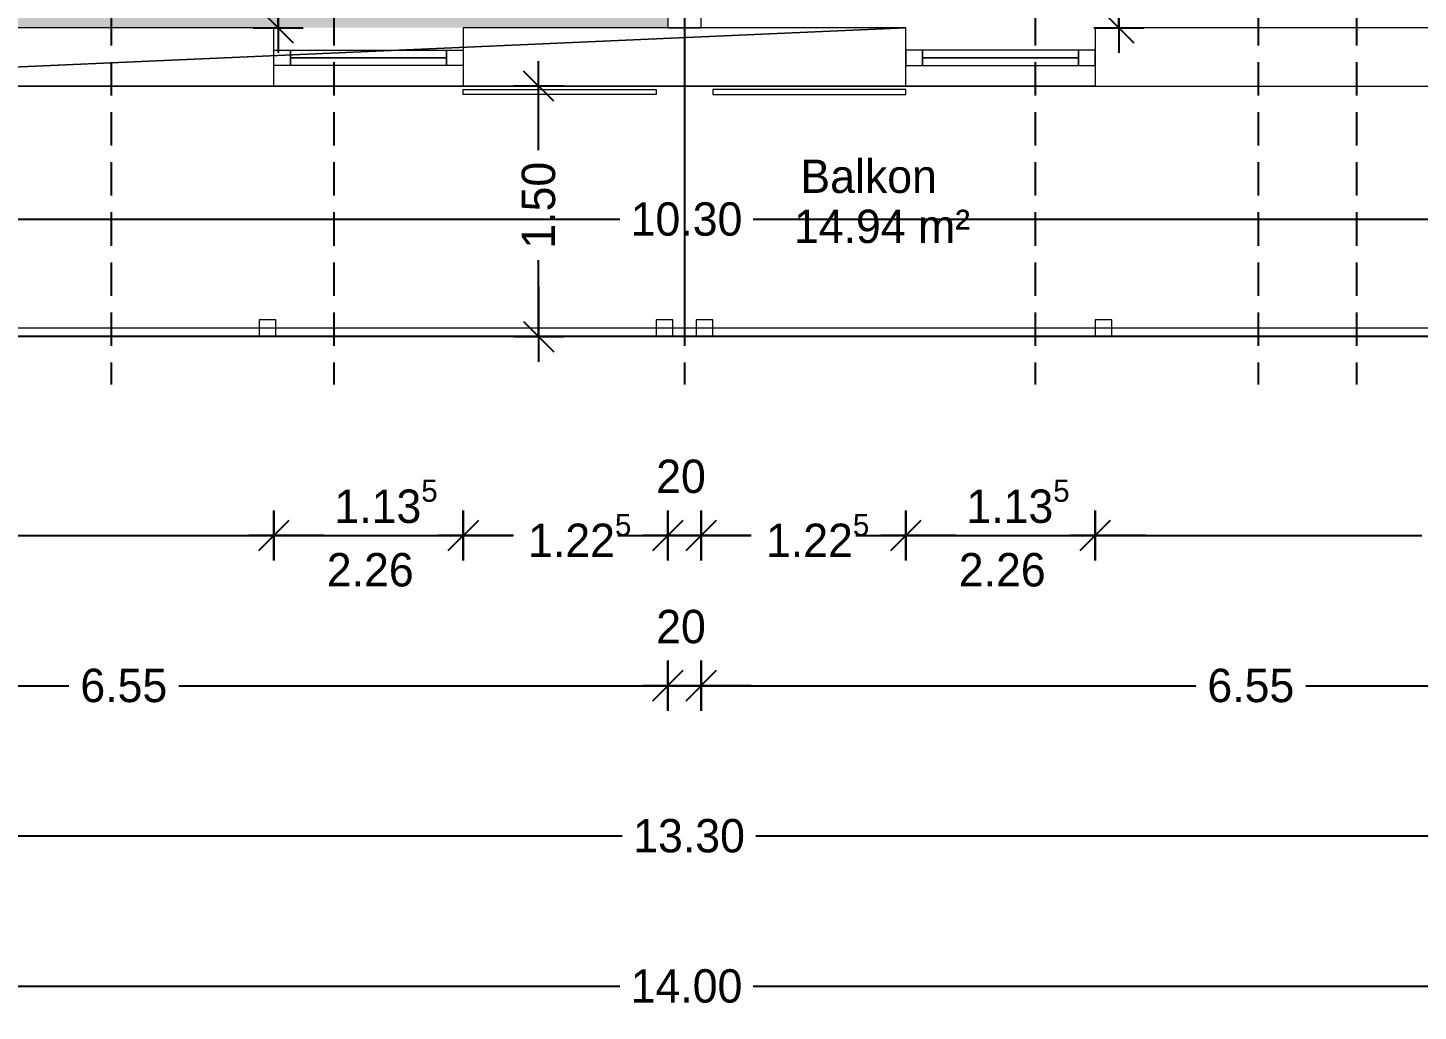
# Model space of a CAD drawing. Header units: metres. Extents: x 153 to 178.7, y 22.9 to 52.7.
# Drawn here: x 161.86 to 170.19, y 22.94 to 28.83 of the extents above; entities that cross this region are included whole.
import ezdxf

# ---------------------------------------------------------------- set-up
doc = ezdxf.new("R2010")
doc.units = ezdxf.units.M
doc.header["$XCLIPFRAME"] = 2
doc.header["$PDMODE"] = 65
for name, pattern in [('AUSGEZOGEN', [0]), ('PUNKT2_S9', [0.1, 0, -0.1]), ('VERDECKT2_S2', [0.27, 0.2, -0.07])]:
    doc.linetypes.add(name, pattern=pattern)
for name, color, linetype, lineweight in [('Allgemein01', 7, 'AUSGEZOGEN', 13), ('Allgemein03', 7, 'AUSGEZOGEN', 25), ('Fenster', 7, 'AUSGEZOGEN', 13), ('Fensterbank', 7, 'AUSGEZOGEN', 13), ('Raum', 250, 'AUSGEZOGEN', 13), ('Standard', 7, 'AUSGEZOGEN', 25), ('Stütze Holz', 7, 'AUSGEZOGEN', 13), ('Verschattung', 7, 'AUSGEZOGEN', 13), ('Wand Holz nicht tragend', 7, 'AUSGEZOGEN', 13), ('Wand Holz tragend', 7, 'AUSGEZOGEN', 13)]:
    doc.layers.add(name, color=color, linetype=linetype, lineweight=lineweight)
doc.styles.add('Posterama Text Light', font='')
doc.styles.get('Posterama Text Light').set_extended_font_data('Posterama Text Light')
doc.dimstyles.new('DIMSTYLE_16', dxfattribs={"dimtxt": 0.2, "dimasz": 0.3, "dimexe": 0, "dimexo": 1e-06, "dimgap": 0.1, "dimtad": 0, "dimdec": 3, "dimrnd": 0.005, "dimzin": 4, "dimdsep": 46, "dimtxsty": 'Posterama Text Light', "dimblk1": 'ALL_ML_STRICH', "dimblk2": 'ALL_ML_STRICH', "dimsah": 1, "dimcen": 0, "dimse1": 1, "dimse2": 1, "dimclrd": 7, "dimclre": 7, "dimclrt": 7, "dimadec": 0, "dimazin": 0, "dimtfac": 1, "dimtdec": 0, "dimtix": 1, "dimtmove": 2, "dimatfit": 3, "dimfxl": 0, "dimtzin": 0, "dimlwd": 0, "dimlwe": 25, "dimarcsym": 0})
doc.dimstyles.new('DIMSTYLE_18', dxfattribs={"dimtxt": 0.2, "dimasz": 0.3, "dimexe": 0, "dimexo": 1e-06, "dimgap": 0.1, "dimtad": 0, "dimrnd": 0.005, "dimzin": 4, "dimdsep": 46, "dimtxsty": 'Posterama Text Light', "dimblk1": 'ALL_ML_STRICH', "dimblk2": 'ALL_ML_STRICH', "dimsah": 1, "dimcen": 0, "dimse1": 1, "dimse2": 1, "dimclrd": 7, "dimclre": 7, "dimclrt": 7, "dimadec": 0, "dimazin": 0, "dimtfac": 1, "dimtdec": 0, "dimtix": 1, "dimtmove": 2, "dimatfit": 3, "dimfxl": 0, "dimtzin": 0, "dimlwd": 0, "dimlwe": 25, "dimarcsym": 0})
doc.dimstyles.new('DIMSTYLE_19', dxfattribs={"dimtxt": 0.2, "dimasz": 0.3, "dimexe": 0, "dimexo": 1e-06, "dimgap": 0.1, "dimtad": 0, "dimdec": 3, "dimrnd": 0.005, "dimzin": 4, "dimdsep": 46, "dimtxsty": 'Posterama Text Light', "dimblk1": 'ALL_ML_STRICH', "dimblk2": 'ALL_ML_STRICH', "dimsah": 1, "dimcen": 0, "dimse1": 1, "dimse2": 1, "dimclrd": 7, "dimclre": 7, "dimclrt": 7, "dimadec": 0, "dimazin": 0, "dimtfac": 1, "dimtdec": 0, "dimtix": 1, "dimtmove": 2, "dimatfit": 3, "dimfxl": 0, "dimtzin": 0, "dimlwd": 0, "dimlwe": 25, "dimarcsym": 0})
doc.dimstyles.new('DIMSTYLE_2', dxfattribs={"dimtxt": 0.2, "dimasz": 0.3, "dimexe": 0, "dimexo": 1e-06, "dimgap": 0.1, "dimtad": 0, "dimrnd": 0.005, "dimzin": 0, "dimdsep": 46, "dimtxsty": 'Posterama Text Light', "dimblk1": 'ALL_ML_STRICH', "dimblk2": 'ALL_ML_STRICH', "dimsah": 1, "dimcen": 0, "dimse1": 1, "dimse2": 1, "dimclrd": 7, "dimclre": 7, "dimclrt": 7, "dimadec": 0, "dimazin": 0, "dimtfac": 1, "dimtdec": 0, "dimtix": 1, "dimtmove": 2, "dimatfit": 3, "dimfxl": 0, "dimtzin": 0, "dimlwd": 0, "dimlwe": 25, "dimarcsym": 0})
doc.dimstyles.new('DIMSTYLE_3', dxfattribs={"dimtxt": 0.2, "dimasz": 0.3, "dimexe": 0, "dimexo": 1e-06, "dimgap": 0.1, "dimtad": 0, "dimrnd": 0.005, "dimzin": 0, "dimdsep": 46, "dimtxsty": 'Posterama Text Light', "dimblk1": 'ALL_ML_STRICH', "dimblk2": 'ALL_ML_STRICH', "dimsah": 1, "dimcen": 0, "dimse1": 1, "dimse2": 1, "dimclrd": 7, "dimclre": 7, "dimclrt": 7, "dimadec": 0, "dimazin": 0, "dimtfac": 1, "dimtdec": 0, "dimtix": 1, "dimtmove": 2, "dimatfit": 3, "dimfxl": 0, "dimtzin": 0, "dimlwd": 0, "dimlwe": 25, "dimarcsym": 0})
doc.dimstyles.new('DIMSTYLE_6', dxfattribs={"dimtxt": 0.2, "dimasz": 0.3, "dimexe": 0, "dimexo": 1e-06, "dimgap": 0.1, "dimtad": 2, "dimdec": 1, "dimlfac": 100, "dimrnd": 0.5, "dimzin": 0, "dimdsep": 46, "dimtxsty": 'Posterama Text Light', "dimblk1": 'ALL_ML_STRICH', "dimblk2": 'ALL_ML_STRICH', "dimsah": 1, "dimcen": 0, "dimse1": 1, "dimse2": 1, "dimclrd": 7, "dimclre": 7, "dimclrt": 7, "dimadec": 0, "dimazin": 0, "dimtfac": 1, "dimtdec": 0, "dimtix": 1, "dimtmove": 2, "dimatfit": 3, "dimfxl": 0, "dimtvp": 1.2, "dimtzin": 0, "dimlwd": 0, "dimlwe": 25, "dimarcsym": 0})
doc.dimstyles.new('DIMSTYLE_7', dxfattribs={"dimtxt": 0.2, "dimasz": 0.3, "dimexe": 0, "dimexo": 1e-06, "dimgap": 0.1, "dimtad": 0, "dimdec": 3, "dimrnd": 0.005, "dimzin": 0, "dimdsep": 46, "dimtxsty": 'Posterama Text Light', "dimblk1": 'ALL_ML_STRICH', "dimblk2": 'ALL_ML_STRICH', "dimsah": 1, "dimcen": 0, "dimse1": 1, "dimse2": 1, "dimclrd": 7, "dimclre": 7, "dimclrt": 7, "dimadec": 0, "dimazin": 0, "dimtfac": 1, "dimtdec": 0, "dimtix": 1, "dimtmove": 2, "dimatfit": 3, "dimfxl": 0, "dimtzin": 0, "dimlwd": 0, "dimlwe": 25, "dimarcsym": 0})
doc.dimstyles.new('DIMSTYLE_8', dxfattribs={"dimtxt": 0.2, "dimasz": 0.3, "dimexe": 0, "dimexo": 1e-06, "dimgap": 0.1, "dimtad": 2, "dimdec": 3, "dimrnd": 0.005, "dimzin": 0, "dimdsep": 46, "dimtxsty": 'Posterama Text Light', "dimblk1": 'ALL_ML_STRICH', "dimblk2": 'ALL_ML_STRICH', "dimsah": 1, "dimcen": 0, "dimse1": 1, "dimse2": 1, "dimclrd": 7, "dimclre": 7, "dimclrt": 7, "dimadec": 0, "dimazin": 0, "dimtfac": 1, "dimtdec": 0, "dimtix": 1, "dimtmove": 2, "dimatfit": 3, "dimfxl": 0, "dimtzin": 0, "dimlwd": 0, "dimlwe": 25, "dimarcsym": 0})
doc.dimstyles.new('DIMSTYLE_9', dxfattribs={"dimtxt": 0.2, "dimasz": 0.3, "dimexe": 0, "dimexo": 1e-06, "dimgap": 0.1, "dimtad": 2, "dimdec": 3, "dimrnd": 0.005, "dimzin": 0, "dimdsep": 46, "dimtxsty": 'Posterama Text Light', "dimblk1": 'ALL_ML_STRICH', "dimblk2": 'ALL_ML_STRICH', "dimsah": 1, "dimcen": 0, "dimse1": 1, "dimse2": 1, "dimclrd": 7, "dimclre": 7, "dimclrt": 7, "dimadec": 0, "dimazin": 0, "dimtfac": 1, "dimtdec": 0, "dimtix": 1, "dimtmove": 2, "dimatfit": 3, "dimfxl": 0, "dimtzin": 0, "dimlwd": 0, "dimlwe": 25, "dimarcsym": 0})
picture_1 = doc.add_image_def('image1.jpg', size_in_pixel=(256, 256))
picture_2 = doc.add_image_def('image2.jpg', size_in_pixel=(256, 256))

# ---------------------------------------------------------------- blocks, each defined once
blk = doc.blocks.new('ALL_ML_STRICH')
at = {"color": 0, "linetype": 'ByBlock', "lineweight": -2}
for p, q in [((-0.3, -0.3), (0.3, 0.3)), ((0, -0.5), (0, 0.5)), ((-1, 0), (0.5, 0))]:
    blk.add_line(p, q, dxfattribs=at)
blk = doc.blocks.new('*D24')
at = {"layer": 'DEFPOINTS', "color": 7, "linetype": 'AUSGEZOGEN', "lineweight": 25, "transparency": 33554687}
for p in [(158.7978, 28.4819), (172.7978, 28.4819), (158.7978, 23.0911)]:
    blk.add_point(p, dxfattribs=at)
at = {"layer": 'Standard', "color": 7, "linetype": 'AUSGEZOGEN', "lineweight": -2, "transparency": 33554687}
for p, q in [((158.7978, 23.0911), (165.4096, 23.0911)), ((166.2096, 23.0911), (172.7978, 23.0911))]:
    blk.add_line(p, q, dxfattribs=at)
at = {"layer": 'Standard', "color": 7, "linetype": 'AUSGEZOGEN', "lineweight": 25, "transparency": 33554687, "xscale": 0.3, "yscale": 0.3, "zscale": 0.3, "rotation": 180}
blk.add_blockref('ALL_ML_STRICH', (158.7978, 23.0911), dxfattribs=at)
at = {"layer": 'Standard', "color": 7, "linetype": 'AUSGEZOGEN', "lineweight": 25, "transparency": 33554687, "xscale": 0.3, "yscale": 0.3, "zscale": 0.3}
blk.add_blockref('ALL_ML_STRICH', (172.7978, 23.0911), dxfattribs=at)
at = {"layer": 'Standard', "color": 7, "linetype": 'AUSGEZOGEN', "lineweight": 25, "transparency": 33554687, "insert": (165.8096, 23.0911), "char_height": 0.2, "width": 1, "attachment_point": 5, "style": 'Posterama Text Light'}
blk.add_mtext('\\A1;{\\A1;{14.00\\H0.132000;\\S^ ;}}', dxfattribs=at)
blk = doc.blocks.new('*D34')
at = {"layer": 'DEFPOINTS', "color": 7, "linetype": 'AUSGEZOGEN', "lineweight": 25, "transparency": 33554687}
for p in [(159.1478, 28.8319), (165.6978, 28.8319), (159.1478, 24.8911)]:
    blk.add_point(p, dxfattribs=at)
at = {"layer": 'Standard', "color": 7, "linetype": 'AUSGEZOGEN', "lineweight": -2, "transparency": 33554687}
for p, q in [((159.1478, 24.8911), (162.1094, 24.8911)), ((162.7694, 24.8911), (165.6978, 24.8911))]:
    blk.add_line(p, q, dxfattribs=at)
at = {"layer": 'Standard', "color": 7, "linetype": 'AUSGEZOGEN', "lineweight": 25, "transparency": 33554687, "xscale": 0.3, "yscale": 0.3, "zscale": 0.3, "rotation": 180}
blk.add_blockref('ALL_ML_STRICH', (159.1478, 24.8911), dxfattribs=at)
at = {"layer": 'Standard', "color": 7, "linetype": 'AUSGEZOGEN', "lineweight": 25, "transparency": 33554687, "xscale": 0.3, "yscale": 0.3, "zscale": 0.3}
blk.add_blockref('ALL_ML_STRICH', (165.6978, 24.8911), dxfattribs=at)
at = {"layer": 'Standard', "color": 7, "linetype": 'AUSGEZOGEN', "lineweight": 25, "transparency": 33554687, "insert": (162.4394, 24.8911), "char_height": 0.2, "width": 0.8, "attachment_point": 5, "style": 'Posterama Text Light'}
blk.add_mtext('\\A1;{\\A1;{6.55\\H0.132000;\\S^ ;}}', dxfattribs=at)
blk = doc.blocks.new('*D35')
at = {"layer": 'DEFPOINTS', "color": 7, "linetype": 'AUSGEZOGEN', "lineweight": 25, "transparency": 33554687}
for p in [(165.6978, 28.8319), (165.8978, 28.8319), (165.6978, 24.8911)]:
    blk.add_point(p, dxfattribs=at)
at = {"layer": 'Standard', "color": 7, "linetype": 'AUSGEZOGEN', "lineweight": -2, "transparency": 33554687}
blk.add_line((165.6978, 24.8911), (165.8978, 24.8911), dxfattribs=at)
at = {"layer": 'Standard', "color": 7, "linetype": 'AUSGEZOGEN', "lineweight": 25, "transparency": 33554687, "xscale": 0.3, "yscale": 0.3, "zscale": 0.3, "rotation": 180}
blk.add_blockref('ALL_ML_STRICH', (165.6978, 24.8911), dxfattribs=at)
at = {"layer": 'Standard', "color": 7, "linetype": 'AUSGEZOGEN', "lineweight": 25, "transparency": 33554687, "xscale": 0.3, "yscale": 0.3, "zscale": 0.3}
blk.add_blockref('ALL_ML_STRICH', (165.8978, 24.8911), dxfattribs=at)
at = {"layer": 'Standard', "color": 7, "linetype": 'AUSGEZOGEN', "lineweight": 25, "transparency": 33554687, "insert": (165.7766, 25.2439), "char_height": 0.2, "width": 0.8, "attachment_point": 5, "style": 'Posterama Text Light'}
blk.add_mtext('\\A1;{\\A1;{20\\H0.132000;\\S^ ;}}', dxfattribs=at)
blk = doc.blocks.new('*D36')
at = {"layer": 'DEFPOINTS', "color": 7, "linetype": 'AUSGEZOGEN', "lineweight": 25, "transparency": 33554687}
for p in [(165.8978, 28.8319), (172.4478, 28.8319), (165.8978, 24.8911)]:
    blk.add_point(p, dxfattribs=at)
at = {"layer": 'Standard', "color": 7, "linetype": 'AUSGEZOGEN', "lineweight": -2, "transparency": 33554687}
for p, q in [((165.8978, 24.8911), (168.8594, 24.8911)), ((169.5194, 24.8911), (172.4478, 24.8911))]:
    blk.add_line(p, q, dxfattribs=at)
at = {"layer": 'Standard', "color": 7, "linetype": 'AUSGEZOGEN', "lineweight": 25, "transparency": 33554687, "xscale": 0.3, "yscale": 0.3, "zscale": 0.3, "rotation": 180}
blk.add_blockref('ALL_ML_STRICH', (165.8978, 24.8911), dxfattribs=at)
at = {"layer": 'Standard', "color": 7, "linetype": 'AUSGEZOGEN', "lineweight": 25, "transparency": 33554687, "xscale": 0.3, "yscale": 0.3, "zscale": 0.3}
blk.add_blockref('ALL_ML_STRICH', (172.4478, 24.8911), dxfattribs=at)
at = {"layer": 'Standard', "color": 7, "linetype": 'AUSGEZOGEN', "lineweight": 25, "transparency": 33554687, "insert": (169.1894, 24.8911), "char_height": 0.2, "width": 0.8, "attachment_point": 5, "style": 'Posterama Text Light'}
blk.add_mtext('\\A1;{\\A1;{6.55\\H0.132000;\\S^ ;}}', dxfattribs=at)
blk = doc.blocks.new('*D51')
at = {"layer": 'DEFPOINTS', "color": 7, "linetype": 'AUSGEZOGEN', "lineweight": 25, "transparency": 33554687}
for p in [(159.1478, 28.8319), (172.4478, 28.8319), (159.1478, 23.9911)]:
    blk.add_point(p, dxfattribs=at)
at = {"layer": 'Standard', "color": 7, "linetype": 'AUSGEZOGEN', "lineweight": -2, "transparency": 33554687}
for p, q in [((159.1478, 23.9911), (165.4248, 23.9911)), ((166.2248, 23.9911), (172.4478, 23.9911))]:
    blk.add_line(p, q, dxfattribs=at)
at = {"layer": 'Standard', "color": 7, "linetype": 'AUSGEZOGEN', "lineweight": 25, "transparency": 33554687, "xscale": 0.3, "yscale": 0.3, "zscale": 0.3, "rotation": 180}
blk.add_blockref('ALL_ML_STRICH', (159.1478, 23.9911), dxfattribs=at)
at = {"layer": 'Standard', "color": 7, "linetype": 'AUSGEZOGEN', "lineweight": 25, "transparency": 33554687, "xscale": 0.3, "yscale": 0.3, "zscale": 0.3}
blk.add_blockref('ALL_ML_STRICH', (172.4478, 23.9911), dxfattribs=at)
at = {"layer": 'Standard', "color": 7, "linetype": 'AUSGEZOGEN', "lineweight": 25, "transparency": 33554687, "insert": (165.8248, 23.9911), "char_height": 0.2, "width": 1, "attachment_point": 5, "style": 'Posterama Text Light'}
blk.add_mtext('\\A1;{\\A1;{13.30\\H0.132000;\\S^ ;}}', dxfattribs=at)
blk = doc.blocks.new('*D53')
at = {"layer": 'DEFPOINTS', "color": 7, "linetype": 'AUSGEZOGEN', "lineweight": 25, "transparency": 33554687}
for p in [(158.7978, 28.4819), (163.3378, 28.4819), (158.7978, 25.7911)]:
    blk.add_point(p, dxfattribs=at)
at = {"layer": 'Standard', "color": 7, "linetype": 'AUSGEZOGEN', "lineweight": -2, "transparency": 33554687}
for p, q in [((158.7978, 25.7911), (160.753, 25.7911)), ((161.413, 25.7911), (163.3378, 25.7911))]:
    blk.add_line(p, q, dxfattribs=at)
at = {"layer": 'Standard', "color": 7, "linetype": 'AUSGEZOGEN', "lineweight": 25, "transparency": 33554687, "xscale": 0.3, "yscale": 0.3, "zscale": 0.3, "rotation": 180}
blk.add_blockref('ALL_ML_STRICH', (158.7978, 25.7911), dxfattribs=at)
at = {"layer": 'Standard', "color": 7, "linetype": 'AUSGEZOGEN', "lineweight": 25, "transparency": 33554687, "xscale": 0.3, "yscale": 0.3, "zscale": 0.3}
blk.add_blockref('ALL_ML_STRICH', (163.3378, 25.7911), dxfattribs=at)
at = {"layer": 'Standard', "color": 7, "linetype": 'AUSGEZOGEN', "lineweight": 25, "transparency": 33554687, "insert": (161.083, 25.7911), "char_height": 0.2, "width": 0.8, "attachment_point": 5, "style": 'Posterama Text Light'}
blk.add_mtext('\\A1;{\\A1;{4.54\\H0.132000;\\S^ ;}}', dxfattribs=at)
blk = doc.blocks.new('*D54')
at = {"layer": 'DEFPOINTS', "color": 7, "linetype": 'AUSGEZOGEN', "lineweight": 25, "transparency": 33554687}
for p in [(163.3378, 28.4819), (164.4728, 28.4819), (163.3378, 25.7911)]:
    blk.add_point(p, dxfattribs=at)
at = {"layer": 'Standard', "color": 7, "linetype": 'AUSGEZOGEN', "lineweight": -2, "transparency": 33554687}
blk.add_line((163.3378, 25.7911), (164.4728, 25.7911), dxfattribs=at)
at = {"layer": 'Standard', "color": 7, "linetype": 'AUSGEZOGEN', "lineweight": 25, "transparency": 33554687, "xscale": 0.3, "yscale": 0.3, "zscale": 0.3, "rotation": 180}
blk.add_blockref('ALL_ML_STRICH', (163.3378, 25.7911), dxfattribs=at)
at = {"layer": 'Standard', "color": 7, "linetype": 'AUSGEZOGEN', "lineweight": 25, "transparency": 33554687, "xscale": 0.3, "yscale": 0.3, "zscale": 0.3}
blk.add_blockref('ALL_ML_STRICH', (164.4728, 25.7911), dxfattribs=at)
at = {"layer": 'Standard', "color": 7, "linetype": 'AUSGEZOGEN', "lineweight": 25, "transparency": 33554687, "insert": (164.0099, 25.9939), "char_height": 0.2, "width": 1, "attachment_point": 5, "style": 'Posterama Text Light'}
blk.add_mtext('\\A1;{\\A1;{1.13\\H0.132000;\\S5^ ;}}', dxfattribs=at)
at = {"layer": 'Standard', "color": 7, "linetype": 'AUSGEZOGEN', "lineweight": 25, "transparency": 33554687, "insert": (163.6551, 25.6855), "char_height": 0.2, "width": 0.01, "attachment_point": 1, "line_spacing_factor": 0.60241, "style": 'Posterama Text Light'}
blk.add_mtext('\\A1;{2.26\\H0.132000;\\S^ ;}', dxfattribs=at)
blk = doc.blocks.new('*D55')
at = {"layer": 'DEFPOINTS', "color": 7, "linetype": 'AUSGEZOGEN', "lineweight": 25, "transparency": 33554687}
for p in [(165.6978, 28.8319), (164.4728, 28.4819), (164.4728, 25.7911)]:
    blk.add_point(p, dxfattribs=at)
at = {"layer": 'Standard', "color": 7, "linetype": 'AUSGEZOGEN', "lineweight": -2, "transparency": 33554687}
for p, q in [((164.4728, 25.7911), (164.7699, 25.7911)), ((165.5699, 25.7911), (165.6978, 25.7911))]:
    blk.add_line(p, q, dxfattribs=at)
at = {"layer": 'Standard', "color": 7, "linetype": 'AUSGEZOGEN', "lineweight": 25, "transparency": 33554687, "xscale": 0.3, "yscale": 0.3, "zscale": 0.3, "rotation": 180}
blk.add_blockref('ALL_ML_STRICH', (164.4728, 25.7911), dxfattribs=at)
at = {"layer": 'Standard', "color": 7, "linetype": 'AUSGEZOGEN', "lineweight": 25, "transparency": 33554687, "xscale": 0.3, "yscale": 0.3, "zscale": 0.3}
blk.add_blockref('ALL_ML_STRICH', (165.6978, 25.7911), dxfattribs=at)
at = {"layer": 'Standard', "color": 7, "linetype": 'AUSGEZOGEN', "lineweight": 25, "transparency": 33554687, "insert": (165.1699, 25.7911), "char_height": 0.2, "width": 1, "attachment_point": 5, "style": 'Posterama Text Light'}
blk.add_mtext('\\A1;{\\A1;{1.22\\H0.132000;\\S5^ ;}}', dxfattribs=at)
blk = doc.blocks.new('*D56')
at = {"layer": 'DEFPOINTS', "color": 7, "linetype": 'AUSGEZOGEN', "lineweight": 25, "transparency": 33554687}
for p in [(165.6978, 28.8319), (165.8978, 28.8319), (165.6978, 25.7911)]:
    blk.add_point(p, dxfattribs=at)
at = {"layer": 'Standard', "color": 7, "linetype": 'AUSGEZOGEN', "lineweight": -2, "transparency": 33554687}
blk.add_line((165.6978, 25.7911), (165.8978, 25.7911), dxfattribs=at)
at = {"layer": 'Standard', "color": 7, "linetype": 'AUSGEZOGEN', "lineweight": 25, "transparency": 33554687, "xscale": 0.3, "yscale": 0.3, "zscale": 0.3, "rotation": 180}
blk.add_blockref('ALL_ML_STRICH', (165.6978, 25.7911), dxfattribs=at)
at = {"layer": 'Standard', "color": 7, "linetype": 'AUSGEZOGEN', "lineweight": 25, "transparency": 33554687, "xscale": 0.3, "yscale": 0.3, "zscale": 0.3}
blk.add_blockref('ALL_ML_STRICH', (165.8978, 25.7911), dxfattribs=at)
at = {"layer": 'Standard', "color": 7, "linetype": 'AUSGEZOGEN', "lineweight": 25, "transparency": 33554687, "insert": (165.7766, 26.1439), "char_height": 0.2, "width": 0.8, "attachment_point": 5, "style": 'Posterama Text Light'}
blk.add_mtext('\\A1;{\\A1;{20\\H0.132000;\\S^ ;}}', dxfattribs=at)
blk = doc.blocks.new('*D57')
at = {"layer": 'DEFPOINTS', "color": 7, "linetype": 'AUSGEZOGEN', "lineweight": 25, "transparency": 33554687}
for p in [(165.8978, 28.8319), (167.1228, 28.4819), (165.8978, 25.7911)]:
    blk.add_point(p, dxfattribs=at)
at = {"layer": 'Standard', "color": 7, "linetype": 'AUSGEZOGEN', "lineweight": -2, "transparency": 33554687}
for p, q in [((165.8978, 25.7911), (166.1949, 25.7911)), ((166.9949, 25.7911), (167.1228, 25.7911))]:
    blk.add_line(p, q, dxfattribs=at)
at = {"layer": 'Standard', "color": 7, "linetype": 'AUSGEZOGEN', "lineweight": 25, "transparency": 33554687, "xscale": 0.3, "yscale": 0.3, "zscale": 0.3, "rotation": 180}
blk.add_blockref('ALL_ML_STRICH', (165.8978, 25.7911), dxfattribs=at)
at = {"layer": 'Standard', "color": 7, "linetype": 'AUSGEZOGEN', "lineweight": 25, "transparency": 33554687, "xscale": 0.3, "yscale": 0.3, "zscale": 0.3}
blk.add_blockref('ALL_ML_STRICH', (167.1228, 25.7911), dxfattribs=at)
at = {"layer": 'Standard', "color": 7, "linetype": 'AUSGEZOGEN', "lineweight": 25, "transparency": 33554687, "insert": (166.5949, 25.7911), "char_height": 0.2, "width": 1, "attachment_point": 5, "style": 'Posterama Text Light'}
blk.add_mtext('\\A1;{\\A1;{1.22\\H0.132000;\\S5^ ;}}', dxfattribs=at)
blk = doc.blocks.new('*D58')
at = {"layer": 'DEFPOINTS', "color": 7, "linetype": 'AUSGEZOGEN', "lineweight": 25, "transparency": 33554687}
for p in [(167.1228, 28.4819), (168.2578, 28.4819), (167.1228, 25.7911)]:
    blk.add_point(p, dxfattribs=at)
at = {"layer": 'Standard', "color": 7, "linetype": 'AUSGEZOGEN', "lineweight": -2, "transparency": 33554687}
blk.add_line((167.1228, 25.7911), (168.2578, 25.7911), dxfattribs=at)
at = {"layer": 'Standard', "color": 7, "linetype": 'AUSGEZOGEN', "lineweight": 25, "transparency": 33554687, "xscale": 0.3, "yscale": 0.3, "zscale": 0.3, "rotation": 180}
blk.add_blockref('ALL_ML_STRICH', (167.1228, 25.7911), dxfattribs=at)
at = {"layer": 'Standard', "color": 7, "linetype": 'AUSGEZOGEN', "lineweight": 25, "transparency": 33554687, "xscale": 0.3, "yscale": 0.3, "zscale": 0.3}
blk.add_blockref('ALL_ML_STRICH', (168.2578, 25.7911), dxfattribs=at)
at = {"layer": 'Standard', "color": 7, "linetype": 'AUSGEZOGEN', "lineweight": 25, "transparency": 33554687, "insert": (167.7949, 25.9939), "char_height": 0.2, "width": 1, "attachment_point": 5, "style": 'Posterama Text Light'}
blk.add_mtext('\\A1;{\\A1;{1.13\\H0.132000;\\S5^ ;}}', dxfattribs=at)
at = {"layer": 'Standard', "color": 7, "linetype": 'AUSGEZOGEN', "lineweight": 25, "transparency": 33554687, "insert": (167.4401, 25.6855), "char_height": 0.2, "width": 0.01, "attachment_point": 1, "line_spacing_factor": 0.60241, "style": 'Posterama Text Light'}
blk.add_mtext('\\A1;{2.26\\H0.132000;\\S^ ;}', dxfattribs=at)
blk = doc.blocks.new('*D59')
at = {"layer": 'DEFPOINTS', "color": 7, "linetype": 'AUSGEZOGEN', "lineweight": 25, "transparency": 33554687}
for p in [(168.2578, 28.4819), (172.7978, 28.4819), (168.2578, 25.7911)]:
    blk.add_point(p, dxfattribs=at)
at = {"layer": 'Standard', "color": 7, "linetype": 'AUSGEZOGEN', "lineweight": -2, "transparency": 33554687}
for p, q in [((168.2578, 25.7911), (170.213, 25.7911)), ((170.873, 25.7911), (172.7978, 25.7911))]:
    blk.add_line(p, q, dxfattribs=at)
at = {"layer": 'Standard', "color": 7, "linetype": 'AUSGEZOGEN', "lineweight": 25, "transparency": 33554687, "xscale": 0.3, "yscale": 0.3, "zscale": 0.3, "rotation": 180}
blk.add_blockref('ALL_ML_STRICH', (168.2578, 25.7911), dxfattribs=at)
at = {"layer": 'Standard', "color": 7, "linetype": 'AUSGEZOGEN', "lineweight": 25, "transparency": 33554687, "xscale": 0.3, "yscale": 0.3, "zscale": 0.3}
blk.add_blockref('ALL_ML_STRICH', (172.7978, 25.7911), dxfattribs=at)
at = {"layer": 'Standard', "color": 7, "linetype": 'AUSGEZOGEN', "lineweight": 25, "transparency": 33554687, "insert": (170.543, 25.7911), "char_height": 0.2, "width": 0.8, "attachment_point": 5, "style": 'Posterama Text Light'}
blk.add_mtext('\\A1;{\\A1;{4.54\\H0.132000;\\S^ ;}}', dxfattribs=at)
blk = doc.blocks.new('*D88')
at = {"layer": 'DEFPOINTS', "color": 7, "linetype": 'AUSGEZOGEN', "lineweight": 25, "transparency": 33554687}
for p in [(164.6728, 31.0552), (163.3632, 28.8319), (165.6978, 28.8319)]:
    blk.add_point(p, dxfattribs=at)
at = {"layer": 'Standard', "color": 7, "linetype": 'AUSGEZOGEN', "lineweight": -2, "transparency": 33554687}
for p, q in [((163.3632, 30.4013), (163.3632, 31.0552)), ((163.3632, 28.8319), (163.3632, 29.6013))]:
    blk.add_line(p, q, dxfattribs=at)
at = {"layer": 'Standard', "color": 7, "linetype": 'AUSGEZOGEN', "lineweight": 25, "transparency": 33554687, "xscale": 0.3, "yscale": 0.3, "zscale": 0.3}
for p, rotation in [((163.3632, 31.0552), 90), ((163.3632, 28.8319), 270)]:
    blk.add_blockref('ALL_ML_STRICH', p, dxfattribs=dict(at, rotation=rotation))
at = {"layer": 'Standard', "color": 7, "linetype": 'AUSGEZOGEN', "lineweight": 25, "transparency": 33554687, "insert": (163.3632, 30.0013), "char_height": 0.2, "width": 1, "attachment_point": 5, "rotation": 90, "style": 'Posterama Text Light'}
blk.add_mtext('\\A1;{\\A1;{2.22\\H0.132000;\\S5^ ;}}', dxfattribs=at)
blk = doc.blocks.new('*D92')
at = {"layer": 'DEFPOINTS', "color": 7, "linetype": 'AUSGEZOGEN', "lineweight": 25, "transparency": 33554687}
for p in [(166.9228, 31.0552), (165.8978, 28.8319), (168.399, 28.8319)]:
    blk.add_point(p, dxfattribs=at)
at = {"layer": 'Standard', "color": 7, "linetype": 'AUSGEZOGEN', "lineweight": -2, "transparency": 33554687}
for p, q in [((168.399, 30.4013), (168.399, 31.0552)), ((168.399, 28.8319), (168.399, 29.6013))]:
    blk.add_line(p, q, dxfattribs=at)
at = {"layer": 'Standard', "color": 7, "linetype": 'AUSGEZOGEN', "lineweight": 25, "transparency": 33554687, "xscale": 0.3, "yscale": 0.3, "zscale": 0.3}
for p, rotation in [((168.399, 31.0552), 90), ((168.399, 28.8319), 270)]:
    blk.add_blockref('ALL_ML_STRICH', p, dxfattribs=dict(at, rotation=rotation))
at = {"layer": 'Standard', "color": 7, "linetype": 'AUSGEZOGEN', "lineweight": 25, "transparency": 33554687, "insert": (168.399, 30.0013), "char_height": 0.2, "width": 1, "attachment_point": 5, "rotation": 90, "style": 'Posterama Text Light'}
blk.add_mtext('\\A1;{\\A1;{2.22\\H0.132000;\\S5^ ;}}', dxfattribs=at)
blk = doc.blocks.new('*D148')
at = {"layer": 'DEFPOINTS', "color": 7, "linetype": 'AUSGEZOGEN', "lineweight": 25, "transparency": 33554687}
for p in [(160.6478, 28.4819), (170.9478, 28.4819), (160.6478, 27.6852)]:
    blk.add_point(p, dxfattribs=at)
at = {"layer": 'Standard', "color": 7, "linetype": 'AUSGEZOGEN', "lineweight": -2, "transparency": 33554687}
for p, q in [((160.6478, 27.6852), (165.4096, 27.6852)), ((166.2096, 27.6852), (170.9478, 27.6852))]:
    blk.add_line(p, q, dxfattribs=at)
at = {"layer": 'Standard', "color": 7, "linetype": 'AUSGEZOGEN', "lineweight": 25, "transparency": 33554687, "xscale": 0.3, "yscale": 0.3, "zscale": 0.3, "rotation": 180}
blk.add_blockref('ALL_ML_STRICH', (160.6478, 27.6852), dxfattribs=at)
at = {"layer": 'Standard', "color": 7, "linetype": 'AUSGEZOGEN', "lineweight": 25, "transparency": 33554687, "xscale": 0.3, "yscale": 0.3, "zscale": 0.3}
blk.add_blockref('ALL_ML_STRICH', (170.9478, 27.6852), dxfattribs=at)
at = {"layer": 'Standard', "color": 7, "linetype": 'AUSGEZOGEN', "lineweight": 25, "transparency": 33554687, "insert": (165.8096, 27.6852), "char_height": 0.2, "width": 1, "attachment_point": 5, "style": 'Posterama Text Light'}
blk.add_mtext('\\A1;{\\A1;{10.30\\H0.132000;\\S^ ;}}', dxfattribs=at)
blk = doc.blocks.new('*D176')
at = {"layer": 'DEFPOINTS', "color": 7, "linetype": 'AUSGEZOGEN', "lineweight": 25, "transparency": 33554687}
for p in [(165.7978, 28.4819), (164.924, 26.9819), (165.8678, 26.9819)]:
    blk.add_point(p, dxfattribs=at)
at = {"layer": 'Standard', "color": 7, "linetype": 'AUSGEZOGEN', "lineweight": -2, "transparency": 33554687}
for p, q in [((164.924, 28.0992), (164.924, 28.4819)), ((164.924, 26.9819), (164.924, 27.4392))]:
    blk.add_line(p, q, dxfattribs=at)
at = {"layer": 'Standard', "color": 7, "linetype": 'AUSGEZOGEN', "lineweight": 25, "transparency": 33554687, "xscale": 0.3, "yscale": 0.3, "zscale": 0.3}
for p, rotation in [((164.924, 28.4819), 90), ((164.924, 26.9819), 270)]:
    blk.add_blockref('ALL_ML_STRICH', p, dxfattribs=dict(at, rotation=rotation))
at = {"layer": 'Standard', "color": 7, "linetype": 'AUSGEZOGEN', "lineweight": 25, "transparency": 33554687, "insert": (164.924, 27.7692), "char_height": 0.2, "width": 0.8, "attachment_point": 5, "rotation": 90, "style": 'Posterama Text Light'}
blk.add_mtext('\\A1;{\\A1;{1.50\\H0.132000;\\S^ ;}}', dxfattribs=at)

msp = doc.modelspace()

# ---------------------------------------------------------------- hatches: boundary and pattern name
at = {"layer": 'Raum', "linetype": 'PUNKT2_S9', "lineweight": 13, "transparency": 33554687}
msp.add_hatch(color=255, dxfattribs=at).paths.add_polyline_path([(159.1478, 34.4148), (159.1478, 28.8319), (165.6978, 28.8319), (165.6978, 31.0552), (164.6728, 31.0552), (164.6728, 32.1348), (164.1578, 32.1348), (164.0328, 32.1348), (164.0328, 33.2848), (165.6978, 33.2848), (165.6978, 34.5448), (163.8978, 34.5448), (163.8978, 34.4148)])

# ---------------------------------------------------------------- linework, layer by layer
at = {"layer": 'Allgemein01', "color": 5, "linetype": 'VERDECKT2_S2', "lineweight": 25, "transparency": 33554687}
for p, q in [((162.3628, 49.0267), (162.3628, 26.6948)), ((169.2328, 49.0267), (169.2328, 26.6948)), ((169.8228, 49.0267), (169.8228, 26.6948))]:
    msp.add_line(p, q, dxfattribs=at)
at = {"layer": 'Allgemein01', "color": 7, "linetype": 'VERDECKT2_S2', "lineweight": 25, "transparency": 33554687}
for p, q in [((163.6978, 49.0267), (163.6978, 26.6948)), ((165.7978, 49.0267), (165.7978, 26.6948)), ((167.8978, 49.0267), (167.8978, 26.6948))]:
    msp.add_line(p, q, dxfattribs=at)
at = {"layer": 'Allgemein03', "color": 1, "linetype": 'AUSGEZOGEN', "lineweight": 25, "transparency": 33554687}
for p, q in [((165.7978, 47.9848), (165.7978, 26.9819)), ((174.2978, 26.9819), (157.2978, 26.9819))]:
    msp.add_line(p, q, dxfattribs=at)
at = {"layer": 'Allgemein03', "color": 7, "linetype": 'AUSGEZOGEN', "lineweight": 13, "transparency": 33554687}
for points in [[(160.5978, 26.9819), (160.5978, 28.4819), (170.9978, 28.4819), (170.9978, 26.9819), (160.5978, 26.9819)], [(160.6478, 27.0319), (160.6478, 28.4819), (170.9478, 28.4819), (170.9478, 27.0319), (160.6478, 27.0319)]]:
    msp.add_lwpolyline(points, close=True, dxfattribs=at)
at = {"layer": 'Allgemein03', "color": 7, "linetype": 'VERDECKT2_S2', "lineweight": 13, "transparency": 33554687}
msp.add_lwpolyline([(160.6478, 26.9819), (160.6478, 28.4819), (170.9478, 28.4819), (170.9478, 26.9819), (160.6478, 26.9819)], close=True, dxfattribs=at)
at = {"layer": 'Fenster', "transparency": 33554687}
for points in [[(163.4378, 28.6069), (163.3378, 28.6069), (163.3378, 28.6989), (163.4378, 28.6989), (163.4378, 28.6069)], [(164.3728, 28.6069), (163.4378, 28.6069), (163.4378, 28.6989), (164.3728, 28.6989), (164.3728, 28.6069)], [(164.4728, 28.6069), (164.3728, 28.6069), (164.3728, 28.6989), (164.4728, 28.6989), (164.4728, 28.6069)], [(167.1228, 28.6069), (167.2228, 28.6069), (167.2228, 28.6989), (167.1228, 28.6989), (167.1228, 28.6069)], [(167.2228, 28.6069), (168.1578, 28.6069), (168.1578, 28.6989), (167.2228, 28.6989), (167.2228, 28.6069)], [(168.1578, 28.6069), (168.2578, 28.6069), (168.2578, 28.6989), (168.1578, 28.6989), (168.1578, 28.6069)]]:
    msp.add_lwpolyline(points, close=True, dxfattribs=at)
for points in [[(164.3728, 28.6529, 6.03), (163.4378, 28.6529, 6.03), (163.4378, 28.6529, 8.09), (164.3728, 28.6529, 8.09)], [(167.2228, 28.6529, 6.03), (168.1578, 28.6529, 6.03), (168.1578, 28.6529, 8.09), (167.2228, 28.6529, 8.09)]]:
    msp.add_3dface(points, dxfattribs=at)
at = {"layer": 'Fensterbank', "color": 7, "linetype": 'AUSGEZOGEN', "lineweight": 18, "transparency": 33554687}
for p, q in [((164.4728, 28.4819), (163.3378, 28.4819)), ((167.1228, 28.4819), (168.2578, 28.4819))]:
    msp.add_line(p, q, dxfattribs=at)
at = {"layer": 'Verschattung', "transparency": 33554687}
for points in [[(165.6278, 28.4319), (164.4728, 28.4319), (164.4728, 28.4619), (165.6278, 28.4619), (165.6278, 28.4319)], [(165.9678, 28.4319), (167.1228, 28.4319), (167.1228, 28.4619), (165.9678, 28.4619), (165.9678, 28.4319)]]:
    msp.add_lwpolyline(points, close=True, dxfattribs=at)

# ---------------------------------------------------------------- texts
at = {"layer": 'Wand Holz tragend', "color": 7, "linetype": 'AUSGEZOGEN', "lineweight": 13, "transparency": 33554687, "char_height": 0.2, "attachment_point": 5, "style": 'Posterama Text Light'}
for s, insert, width in [('\\A1;{\\fPosterama Text Light|i0|b0;\\H0.200000;\\W1.000000;\\C7;Balkon}\\P', (166.9004, 27.9413), 0.953333), ('\\A1;{\\fPosterama Text Light|i0|b0;\\H0.200000;\\W1.000000;\\C7;14.94 m²}\\P', (166.9804, 27.6413), 1.15)]:
    msp.add_mtext(s, dxfattribs=dict(at, insert=insert, width=width))

# ---------------------------------------------------------------- dimensions: what is measured, and where the dimension line sits
at = {"layer": 'Standard', "color": 7, "linetype": 'AUSGEZOGEN', "lineweight": 25, "transparency": 33554687}
for base, p1, p2, dimstyle, picture, middle in [((163.3632, 31.0552), (165.6978, 28.8319), (164.6728, 31.0552), 'DIMSTYLE_16', '*D88', (163.3632, 30.0013)), ((168.399, 31.0552), (165.8978, 28.8319), (166.9228, 31.0552), 'DIMSTYLE_19', '*D92', (168.399, 30.0013)), ((164.924, 28.4819), (165.8678, 26.9819), (165.7978, 28.4819), 'DIMSTYLE_18', '*D176', (164.924, 27.7692))]:
    dim = msp.add_linear_dim(base=base, p1=p1, p2=p2, angle=90, dimstyle=dimstyle, override={"dimpost": '<>', "dimclrd": 7, "dimclre": 7, "dimclrt": 7, "dimlwd": 0, "dimlwe": 25}, dxfattribs=at)
    dim.commit()
    dim.dimension.update_dxf_attribs({"geometry": picture, "text_midpoint": middle, "dimtype": 160})
for base, p1, p2, dimstyle, picture, middle in [((165.6978, 24.8911), (159.1478, 28.8319), (165.6978, 28.8319), 'DIMSTYLE_3', '*D34', (162.4394, 24.8911)), ((172.4478, 23.9911), (159.1478, 28.8319), (172.4478, 28.8319), 'DIMSTYLE_3', '*D51', (165.8248, 23.9911)), ((165.6978, 25.7911), (164.4728, 28.4819), (165.6978, 28.8319), 'DIMSTYLE_7', '*D55', (165.1699, 25.7911)), ((165.8978, 24.8911), (165.6978, 28.8319), (165.8978, 28.8319), 'DIMSTYLE_6', '*D35', (165.7766, 25.2439)), ((165.8978, 25.7911), (165.6978, 28.8319), (165.8978, 28.8319), 'DIMSTYLE_6', '*D56', (165.7766, 26.1439)), ((172.4478, 24.8911), (165.8978, 28.8319), (172.4478, 28.8319), 'DIMSTYLE_3', '*D36', (169.1894, 24.8911)), ((167.1228, 25.7911), (165.8978, 28.8319), (167.1228, 28.4819), 'DIMSTYLE_7', '*D57', (166.5949, 25.7911)), ((172.7978, 23.0911), (158.7978, 28.4819), (172.7978, 28.4819), 'DIMSTYLE_2', '*D24', (165.8096, 23.0911)), ((163.3378, 25.7911), (158.7978, 28.4819), (163.3378, 28.4819), 'DIMSTYLE_3', '*D53', (161.083, 25.7911)), ((170.9478, 27.6852), (160.6478, 28.4819), (170.9478, 28.4819), 'DIMSTYLE_18', '*D148', (165.8096, 27.6852)), ((172.7978, 25.7911), (168.2578, 28.4819), (172.7978, 28.4819), 'DIMSTYLE_3', '*D59', (170.543, 25.7911))]:
    dim = msp.add_linear_dim(base=base, p1=p1, p2=p2, dimstyle=dimstyle, override={"dimpost": '<>', "dimclrd": 7, "dimclre": 7, "dimclrt": 7, "dimlwd": 0, "dimlwe": 25}, dxfattribs=at)
    dim.commit()
    dim.dimension.update_dxf_attribs({"geometry": picture, "text_midpoint": middle, "dimtype": 160})
for base, p1, p2, dimstyle, picture, middle in [((164.4728, 25.7911), (163.3378, 28.4819), (164.4728, 28.4819), 'DIMSTYLE_8', '*D54', (164.0099, 25.9939)), ((168.2578, 25.7911), (167.1228, 28.4819), (168.2578, 28.4819), 'DIMSTYLE_9', '*D58', (167.7949, 25.9939))]:
    dim = msp.add_linear_dim(base=base, p1=p1, p2=p2, text='<>\\X\\A1;{2.26\\H0.132000;\\S^ ;}', dimstyle=dimstyle, override={"dimpost": '<>', "dimclrd": 7, "dimclre": 7, "dimclrt": 7, "dimlwd": 0, "dimlwe": 25}, dxfattribs=at)
    dim.commit()
    dim.dimension.update_dxf_attribs({"geometry": picture, "text_midpoint": middle, "dimtype": 160})

# ---------------------------------------------------------------- pictures from other files: only their frames are drawn
at = {"layer": 'Stütze Holz', "lineweight": 18, "transparency": 33554687}
image = msp.add_image(picture_2, insert=(163.2499, 26.9819), size_in_units=(0.381, 0.381), dxfattribs=at)
image.set_boundary_path([(66.7, 255.5), (66.7, 188.3), (-0.5, 188.3), (-0.5, 255.5), (66.7, 255.5)])
image = msp.add_image(picture_2, insert=(165.6278, 26.9819), size_in_units=(0.381, 0.381), dxfattribs=at)
image.set_boundary_path([(66.7, 255.5), (66.7, 188.3), (-0.5, 188.3), (-0.5, 255.5), (66.7, 255.5)])
image = msp.add_image(picture_2, insert=(165.8678, 26.9819), size_in_units=(0.381, 0.381), dxfattribs=at)
image.set_boundary_path([(66.7, 255.5), (66.7, 188.3), (-0.5, 188.3), (-0.5, 255.5), (66.7, 255.5)])
image = msp.add_image(picture_2, insert=(168.2578, 26.9819), size_in_units=(0.381, 0.381), dxfattribs=at)
image.set_boundary_path([(66.7, 255.5), (66.7, 188.3), (-0.5, 188.3), (-0.5, 255.5), (66.7, 255.5)])
at = {"layer": 'Wand Holz nicht tragend', "color": 1, "linetype": 'AUSGEZOGEN', "lineweight": 18, "transparency": 33554687}
image = msp.add_image(picture_1, insert=(165.6978, 33.1598), size_in_units=(2.56, 2.56), rotation=-90, dxfattribs=at)
image.set_boundary_path([(-0.5, 255.5), (432.286, 255.5), (432.286, 235.5), (-0.5, 235.5), (-0.5, 255.5)])
at = {"layer": 'Wand Holz tragend', "color": 1, "linetype": 'AUSGEZOGEN', "lineweight": 18, "transparency": 33554687}
image = msp.add_image(picture_1, insert=(159.1478, 28.4819), size_in_units=(2.56, 2.56), dxfattribs=at)
image.set_boundary_path([(910.5, 255.5), (1329.5, 255.5), (1329.5, 220.5), (910.5, 220.5), (910.5, 255.5), (-0.5, 255.5), (418.5, 255.5), (418.5, 220.5), (-0.5, 220.5), (-0.5, 255.5), (797, 220.5), (532, 220.5), (532, 255.5), (797, 255.5), (797, 220.5), (-0.5, 255.5), (910.5, 255.5)])

doc.saveas('drawing.dxf')
